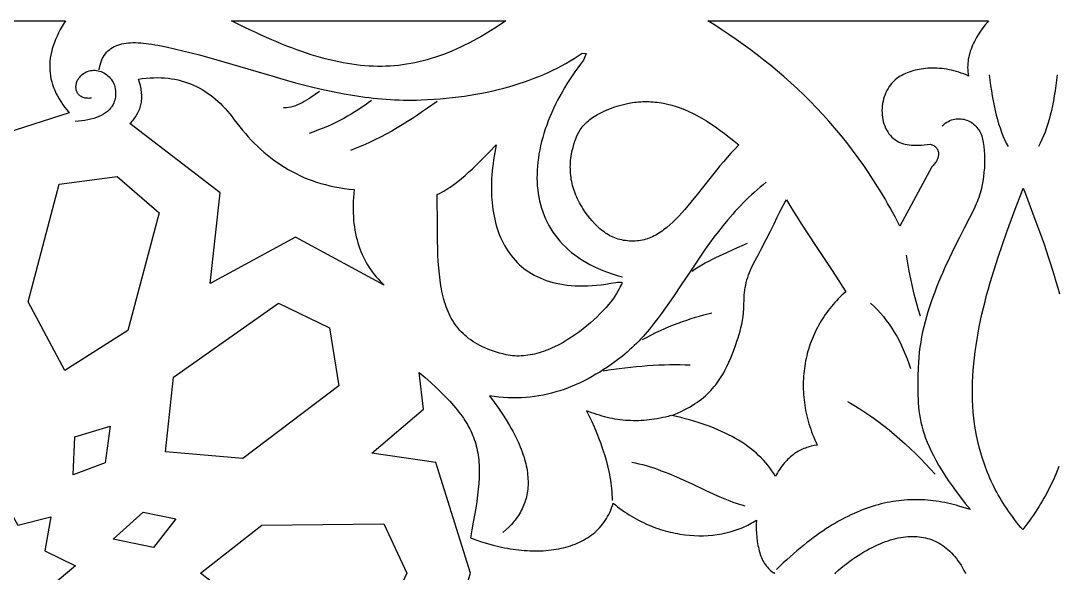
# Model space of a CAD drawing. Extents: x -332 to 348, y -263 to 352.
# Drawn here: x -41 to 10.4, y -175.3 to -148 of the extents above; entities that cross this region are included whole.
import ezdxf

# ---------------------------------------------------------------- set-up
doc = ezdxf.new("R2010")
doc.units = 0
doc.layers.add('LAYER_1', color=18, linetype='CONTINUOUS')
doc.layers.add('LAYER_2', color=174, linetype='CONTINUOUS')

msp = doc.modelspace()

# ---------------------------------------------------------------- linework, layer by layer
at = {"layer": 'LAYER_1'}
for points in [[(-45.369, -148), (-38.755, -148), (-38.82, -148.103), (-38.921, -148.271), (-39.014, -148.438), (-39.099, -148.602), (-39.176, -148.764), (-39.246, -148.925), (-39.309, -149.083), (-39.364, -149.24), (-39.411, -149.395), (-39.451, -149.549), (-39.483, -149.701), (-39.508, -149.852), (-39.526, -150.001), (-39.536, -150.149), (-39.538, -150.296), (-39.533, -150.442), (-39.521, -150.586), (-39.501, -150.73), (-39.474, -150.873), (-39.44, -151.015), (-39.398, -151.156), (-39.348, -151.297), (-39.292, -151.437), (-39.228, -151.577), (-39.157, -151.716), (-39.078, -151.855), (-38.992, -151.994), (-38.899, -152.133), (-38.799, -152.271), (-38.691, -152.41), (-38.576, -152.549), (-41.652, -153.544)], [(10.382, -170.057), (10.27, -170.342), (10.149, -170.626), (10.017, -170.911), (9.875, -171.198), (9.802, -171.338), (9.725, -171.48), (9.646, -171.622), (9.564, -171.764), (9.479, -171.906), (9.392, -172.048), (9.302, -172.19), (9.209, -172.332), (9.114, -172.474), (9.016, -172.616), (8.915, -172.758), (8.811, -172.9), (8.704, -173.042), (8.601, -173.176), (8.507, -173.064), (8.398, -172.932), (8.292, -172.799), (8.19, -172.667), (8.09, -172.533), (7.993, -172.4), (7.899, -172.266), (7.807, -172.132), (7.719, -171.997), (7.633, -171.862), (7.55, -171.727), (7.469, -171.591), (7.392, -171.456), (7.317, -171.319), (7.244, -171.183), (7.174, -171.046), (7.106, -170.909), (7.041, -170.772), (6.979, -170.634), (6.919, -170.496), (6.861, -170.357), (6.806, -170.218), (6.752, -170.079), (6.703, -169.942), (6.607, -169.659), (6.521, -169.378), (6.444, -169.095), (6.376, -168.81), (6.316, -168.525), (6.264, -168.237), (6.22, -167.948), (6.183, -167.658), (6.155, -167.366), (6.133, -167.072), (6.119, -166.778), (6.112, -166.481), (6.112, -166.184), (6.119, -165.884), (6.132, -165.584), (6.151, -165.282), (6.177, -164.98), (6.209, -164.676), (6.246, -164.37), (6.289, -164.064), (6.338, -163.757), (6.392, -163.449), (6.451, -163.14), (6.515, -162.83), (6.584, -162.519), (6.657, -162.208), (6.735, -161.896), (6.816, -161.583), (6.902, -161.27), (6.991, -160.957), (7.084, -160.643), (7.18, -160.328), (7.28, -160.014), (7.381, -159.7), (7.594, -159.069), (7.816, -158.44), (8.045, -157.81), (8.28, -157.182), (8.519, -156.555), (8.625, -156.281), (8.735, -156.563), (8.973, -157.188), (9.207, -157.811), (9.434, -158.434), (9.653, -159.054), (9.862, -159.674), (9.962, -159.981), (10.059, -160.289), (10.153, -160.597), (10.243, -160.904), (10.33, -161.21), (10.413, -161.515)], [(-20.442, -180.81), (-18.721, -175.334), (-20.442, -169.859), (-23.607, -169.399), (-21.041, -167.222), (-21.254, -165.403), (-20.961, -165.658), (-20.685, -165.905), (-20.426, -166.144), (-20.184, -166.376), (-19.959, -166.602), (-19.75, -166.822), (-19.556, -167.039), (-19.465, -167.146), (-19.378, -167.252), (-19.295, -167.357), (-19.216, -167.462), (-19.14, -167.566), (-19.067, -167.67), (-18.999, -167.774), (-18.933, -167.878), (-18.872, -167.982), (-18.813, -168.086), (-18.758, -168.19), (-18.707, -168.294), (-18.658, -168.399), (-18.613, -168.504), (-18.571, -168.61), (-18.532, -168.717), (-18.496, -168.825), (-18.464, -168.933), (-18.434, -169.043), (-18.407, -169.154), (-18.383, -169.266), (-18.362, -169.38), (-18.344, -169.495), (-18.328, -169.612), (-18.315, -169.73), (-18.305, -169.85), (-18.297, -169.973), (-18.292, -170.097), (-18.29, -170.224), (-18.29, -170.352), (-18.296, -170.617), (-18.313, -170.892), (-18.338, -171.179), (-18.371, -171.478), (-18.412, -171.79), (-18.462, -172.115), (-18.518, -172.456), (-18.581, -172.812), (-18.651, -173.184), (-18.727, -173.574), (-18.449, -173.68), (-18.168, -173.777), (-17.886, -173.865), (-17.603, -173.944), (-17.32, -174.013), (-17.179, -174.044), (-17.038, -174.073), (-16.897, -174.1), (-16.756, -174.124), (-16.616, -174.145), (-16.476, -174.165), (-16.337, -174.181), (-16.198, -174.196), (-16.06, -174.207), (-15.923, -174.217), (-15.786, -174.223), (-15.651, -174.228), (-15.516, -174.229), (-15.382, -174.228), (-15.249, -174.225), (-15.118, -174.218), (-14.988, -174.21), (-14.859, -174.198), (-14.731, -174.184), (-14.605, -174.167), (-14.48, -174.148), (-14.357, -174.125), (-14.235, -174.1), (-14.116, -174.072), (-13.998, -174.042), (-13.881, -174.009), (-13.767, -173.972), (-13.655, -173.933), (-13.545, -173.892), (-13.437, -173.847), (-13.331, -173.799), (-13.227, -173.749), (-13.126, -173.695), (-13.027, -173.639), (-12.93, -173.579), (-12.837, -173.517), (-12.745, -173.452), (-12.657, -173.384), (-12.571, -173.312), (-12.488, -173.238), (-12.408, -173.16), (-12.331, -173.08), (-12.257, -172.996), (-12.186, -172.909), (-12.118, -172.82), (-12.054, -172.727), (-11.992, -172.63), (-11.935, -172.531), (-11.88, -172.428), (-11.829, -172.323), (-11.782, -172.214), (-11.739, -172.101), (-11.699, -171.986), (-11.663, -171.867), (-11.552, -171.957), (-11.441, -172.045), (-11.328, -172.13), (-11.215, -172.212), (-11.101, -172.291), (-10.986, -172.368), (-10.87, -172.442), (-10.754, -172.513), (-10.637, -172.582), (-10.52, -172.647), (-10.402, -172.711), (-10.284, -172.771), (-10.165, -172.829), (-10.046, -172.884), (-9.926, -172.937), (-9.806, -172.987), (-9.686, -173.035), (-9.566, -173.08), (-9.446, -173.122), (-9.325, -173.162), (-9.204, -173.2), (-9.084, -173.235), (-8.963, -173.268), (-8.842, -173.298), (-8.722, -173.326), (-8.602, -173.351), (-8.481, -173.374), (-8.361, -173.395), (-8.122, -173.429), (-7.885, -173.454), (-7.649, -173.47), (-7.416, -173.477), (-7.185, -173.475), (-6.957, -173.464), (-6.732, -173.445), (-6.511, -173.417), (-6.294, -173.381), (-6.081, -173.337), (-5.873, -173.285), (-5.67, -173.225), (-5.473, -173.158), (-5.376, -173.121), (-5.281, -173.082), (-5.187, -173.042), (-5.095, -173), (-5.005, -172.955), (-4.916, -172.909), (-4.829, -172.862), (-4.743, -172.812), (-4.66, -172.761), (-4.578, -172.708), (-4.583, -172.931), (-4.581, -173.149), (-4.572, -173.361), (-4.555, -173.567), (-4.531, -173.766), (-4.499, -173.958), (-4.48, -174.051), (-4.459, -174.142), (-4.436, -174.231), (-4.411, -174.317), (-4.383, -174.401), (-4.354, -174.483), (-4.322, -174.562), (-4.287, -174.639), (-4.251, -174.713), (-4.212, -174.784), (-4.171, -174.853), (-4.127, -174.918), (-4.081, -174.981), (-4.032, -175.04), (-3.981, -175.097), (-3.928, -175.15), (-3.871, -175.2), (-3.812, -175.247), (-3.751, -175.29), (-3.687, -175.329), (-3.669, -175.329), (-3.678, -175.334), (-3.669, -175.339)], [(-0.662, -175.36), (-0.69, -175.334), (-0.662, -175.309), (-0.522, -175.187), (-0.381, -175.07), (-0.241, -174.957), (-0.1, -174.848), (0.04, -174.743), (0.179, -174.642), (0.319, -174.546), (0.458, -174.454), (0.596, -174.366), (0.734, -174.282), (0.871, -174.203), (1.008, -174.127), (1.144, -174.057), (1.279, -173.99), (1.412, -173.928), (1.545, -173.871), (1.677, -173.817), (1.808, -173.768), (1.937, -173.724), (2.065, -173.683), (2.191, -173.647), (2.316, -173.616), (2.44, -173.588), (2.562, -173.565), (2.682, -173.546), (2.8, -173.531), (2.917, -173.521), (3.032, -173.514), (3.145, -173.512), (3.257, -173.514), (3.366, -173.52), (3.474, -173.529), (3.58, -173.543), (3.684, -173.561), (3.786, -173.583), (3.887, -173.608), (3.986, -173.638), (4.084, -173.671), (4.18, -173.709), (4.275, -173.751), (4.368, -173.797), (4.461, -173.847), (4.551, -173.902), (4.641, -173.961), (4.73, -174.024), (4.817, -174.093), (4.903, -174.166), (4.988, -174.244), (5.072, -174.327), (5.154, -174.416), (5.236, -174.51), (5.316, -174.609), (5.394, -174.714), (5.471, -174.825), (5.547, -174.942), (5.621, -175.065), (5.693, -175.193), (5.763, -175.328), (5.766, -175.334), (5.763, -175.341)]]:
    msp.add_lwpolyline(points, dxfattribs=at)
for points in [[(-17.068, -148.071), (-17.291, -148.218), (-17.512, -148.361), (-17.731, -148.498), (-17.948, -148.63), (-18.164, -148.757), (-18.378, -148.878), (-18.591, -148.995), (-18.802, -149.106), (-19.012, -149.212), (-19.221, -149.312), (-19.429, -149.408), (-19.636, -149.498), (-19.842, -149.583), (-20.048, -149.663), (-20.252, -149.738), (-20.457, -149.808), (-20.66, -149.872), (-20.864, -149.932), (-21.067, -149.987), (-21.27, -150.036), (-21.473, -150.081), (-21.676, -150.12), (-21.88, -150.154), (-22.083, -150.184), (-22.287, -150.209), (-22.491, -150.228), (-22.696, -150.243), (-22.902, -150.252), (-23.108, -150.257), (-23.316, -150.257), (-23.524, -150.252), (-23.733, -150.242), (-23.944, -150.228), (-24.155, -150.208), (-24.369, -150.184), (-24.583, -150.155), (-24.799, -150.121), (-25.017, -150.082), (-25.237, -150.039), (-25.459, -149.99), (-25.682, -149.937), (-25.908, -149.88), (-26.136, -149.817), (-26.366, -149.75), (-26.598, -149.679), (-26.833, -149.602), (-27.071, -149.521), (-27.311, -149.436), (-27.554, -149.345), (-27.8, -149.25), (-28.049, -149.151), (-28.301, -149.047), (-28.557, -148.938), (-28.815, -148.825), (-29.077, -148.708), (-29.343, -148.586), (-29.612, -148.459), (-29.884, -148.328), (-30.442, -148.052), (-30.544, -148), (-16.964, -148)], [(6.856, -148.064), (6.724, -148.225), (6.597, -148.392), (6.476, -148.565), (6.362, -148.743), (6.308, -148.834), (6.257, -148.926), (6.208, -149.019), (6.162, -149.113), (6.119, -149.209), (6.078, -149.305), (6.041, -149.402), (6.007, -149.5), (5.977, -149.599), (5.95, -149.699), (5.927, -149.799), (5.908, -149.901), (5.893, -150.003), (5.883, -150.106), (5.877, -150.209), (5.876, -150.313), (5.88, -150.418), (5.888, -150.523), (5.902, -150.628), (5.921, -150.734), (5.8, -150.682), (5.68, -150.634), (5.559, -150.59), (5.438, -150.55), (5.317, -150.513), (5.196, -150.48), (5.075, -150.451), (4.955, -150.425), (4.836, -150.403), (4.717, -150.385), (4.598, -150.37), (4.481, -150.359), (4.364, -150.351), (4.249, -150.346), (4.134, -150.345), (4.021, -150.347), (3.909, -150.352), (3.798, -150.361), (3.689, -150.373), (3.582, -150.388), (3.477, -150.406), (3.373, -150.427), (3.271, -150.451), (3.171, -150.478), (3.074, -150.508), (2.978, -150.541), (2.886, -150.577), (2.795, -150.615), (2.707, -150.657), (2.622, -150.701), (2.54, -150.748), (2.46, -150.797), (2.371, -150.86), (2.287, -150.929), (2.207, -151.004), (2.132, -151.084), (2.062, -151.169), (1.998, -151.259), (1.938, -151.353), (1.884, -151.45), (1.834, -151.551), (1.79, -151.656), (1.752, -151.762), (1.719, -151.871), (1.691, -151.982), (1.669, -152.094), (1.652, -152.207), (1.642, -152.321), (1.637, -152.435), (1.638, -152.549), (1.644, -152.662), (1.657, -152.774), (1.676, -152.885), (1.701, -152.994), (1.732, -153.101), (1.77, -153.205), (1.814, -153.307), (1.864, -153.405), (1.921, -153.499), (1.984, -153.589), (2.054, -153.674), (2.13, -153.755), (2.214, -153.83), (2.304, -153.899), (2.373, -153.945), (2.447, -153.986), (2.526, -154.023), (2.609, -154.056), (2.696, -154.084), (2.789, -154.107), (2.887, -154.127), (2.99, -154.141), (3.098, -154.152), (3.212, -154.158), (3.331, -154.159), (3.456, -154.156), (3.587, -154.149), (3.724, -154.137), (3.867, -154.12), (4.017, -154.099), (4.068, -154.115), (4.116, -154.133), (4.16, -154.153), (4.201, -154.176), (4.239, -154.201), (4.273, -154.227), (4.303, -154.256), (4.331, -154.286), (4.355, -154.319), (4.375, -154.352), (4.393, -154.387), (4.407, -154.423), (4.419, -154.461), (4.427, -154.499), (4.432, -154.539), (4.434, -154.579), (4.434, -154.62), (4.43, -154.661), (4.424, -154.703), (4.414, -154.745), (4.402, -154.787), (4.387, -154.829), (4.37, -154.871), (4.35, -154.913), (4.327, -154.955), (4.302, -154.996), (4.274, -155.037), (4.243, -155.076), (4.21, -155.116), (4.175, -155.154), (4.138, -155.191), (4.098, -155.227), (2.526, -158.163), (2.407, -157.932), (2.287, -157.703), (2.165, -157.478), (2.042, -157.255), (1.917, -157.034), (1.792, -156.816), (1.665, -156.601), (1.536, -156.389), (1.406, -156.178), (1.275, -155.971), (1.143, -155.766), (1.009, -155.563), (0.874, -155.363), (0.738, -155.165), (0.462, -154.776), (0.181, -154.397), (-0.105, -154.027), (-0.395, -153.665), (-0.69, -153.313), (-0.99, -152.968), (-1.293, -152.632), (-1.601, -152.304), (-1.913, -151.984), (-2.229, -151.672), (-2.549, -151.367), (-2.872, -151.069), (-3.199, -150.778), (-3.53, -150.494), (-3.864, -150.217), (-4.202, -149.946), (-4.543, -149.681), (-4.887, -149.422), (-5.233, -149.169), (-5.583, -148.921), (-5.936, -148.679), (-6.291, -148.442), (-6.649, -148.209), (-6.981, -148), (6.911, -148)], [(-34.031, -150.818), (-33.856, -150.829), (-33.685, -150.845), (-33.516, -150.867), (-33.351, -150.895), (-33.189, -150.929), (-33.031, -150.968), (-32.875, -151.014), (-32.722, -151.065), (-32.572, -151.121), (-32.425, -151.184), (-32.28, -151.251), (-32.139, -151.325), (-32, -151.403), (-31.863, -151.487), (-31.729, -151.577), (-31.598, -151.671), (-31.469, -151.771), (-31.343, -151.876), (-31.218, -151.986), (-31.096, -152.101), (-30.977, -152.222), (-30.859, -152.347), (-30.743, -152.477), (-30.63, -152.612), (-30.518, -152.752), (-30.408, -152.896), (-30.275, -153.073), (-30.139, -153.246), (-30, -153.416), (-29.858, -153.582), (-29.714, -153.744), (-29.567, -153.902), (-29.416, -154.056), (-29.263, -154.206), (-29.106, -154.353), (-28.947, -154.494), (-28.784, -154.632), (-28.617, -154.765), (-28.448, -154.893), (-28.274, -155.017), (-28.097, -155.136), (-27.917, -155.25), (-27.733, -155.36), (-27.545, -155.464), (-27.353, -155.564), (-27.158, -155.658), (-26.958, -155.747), (-26.755, -155.83), (-26.547, -155.908), (-26.335, -155.981), (-26.119, -156.047), (-25.898, -156.109), (-25.674, -156.164), (-25.444, -156.213), (-25.21, -156.256), (-24.972, -156.294), (-24.729, -156.325), (-24.481, -156.349), (-24.5, -156.551), (-24.513, -156.749), (-24.523, -156.943), (-24.528, -157.134), (-24.528, -157.321), (-24.523, -157.503), (-24.515, -157.683), (-24.502, -157.858), (-24.484, -158.03), (-24.462, -158.199), (-24.436, -158.364), (-24.406, -158.525), (-24.372, -158.683), (-24.333, -158.837), (-24.291, -158.989), (-24.244, -159.136), (-24.194, -159.281), (-24.139, -159.422), (-24.081, -159.56), (-24.019, -159.695), (-23.953, -159.827), (-23.884, -159.956), (-23.81, -160.081), (-23.733, -160.204), (-23.653, -160.323), (-23.568, -160.44), (-23.481, -160.554), (-23.39, -160.664), (-23.295, -160.772), (-23.197, -160.878), (-23.096, -160.98), (-22.992, -161.08), (-27.377, -158.715), (-31.596, -160.998), (-31.1, -156.513), (-35.567, -153.087), (-35.512, -153.031), (-35.46, -152.974), (-35.41, -152.916), (-35.363, -152.858), (-35.319, -152.799), (-35.278, -152.738), (-35.239, -152.677), (-35.203, -152.616), (-35.17, -152.553), (-35.139, -152.489), (-35.111, -152.425), (-35.086, -152.36), (-35.064, -152.294), (-35.044, -152.227), (-35.027, -152.16), (-35.013, -152.091), (-35.001, -152.022), (-34.992, -151.952), (-34.986, -151.881), (-34.983, -151.81), (-34.982, -151.737), (-34.984, -151.664), (-34.989, -151.589), (-34.996, -151.514), (-35.006, -151.439), (-35.019, -151.362), (-35.035, -151.285), (-35.053, -151.206), (-35.098, -151.047), (-35.153, -150.885), (-34.957, -150.858), (-34.765, -150.838), (-34.576, -150.824), (-34.391, -150.816), (-34.209, -150.814)], [(-9.893, -152), (-9.791, -152.005), (-9.689, -152.012), (-9.587, -152.021), (-9.484, -152.032), (-9.381, -152.046), (-9.279, -152.062), (-9.175, -152.081), (-8.969, -152.125), (-8.761, -152.179), (-8.552, -152.242), (-8.342, -152.315), (-8.131, -152.398), (-7.919, -152.49), (-7.704, -152.592), (-7.489, -152.703), (-7.271, -152.824), (-7.052, -152.955), (-6.83, -153.096), (-6.607, -153.247), (-6.381, -153.407), (-6.153, -153.577), (-5.922, -153.757), (-5.689, -153.947), (-5.453, -154.147), (-5.647, -154.352), (-5.837, -154.558), (-6.021, -154.765), (-6.201, -154.974), (-6.377, -155.182), (-6.549, -155.39), (-6.881, -155.803), (-7.512, -156.601), (-7.816, -156.977), (-7.966, -157.158), (-8.116, -157.333), (-8.265, -157.501), (-8.413, -157.663), (-8.562, -157.817), (-8.712, -157.963), (-8.862, -158.101), (-9.013, -158.23), (-9.166, -158.349), (-9.243, -158.405), (-9.32, -158.458), (-9.398, -158.509), (-9.477, -158.557), (-9.556, -158.602), (-9.636, -158.644), (-9.716, -158.683), (-9.798, -158.72), (-9.88, -158.753), (-9.962, -158.783), (-10.046, -158.81), (-10.131, -158.834), (-10.216, -158.854), (-10.302, -158.871), (-10.39, -158.884), (-10.478, -158.894), (-10.568, -158.901), (-10.658, -158.903), (-10.76, -158.902), (-10.86, -158.898), (-10.957, -158.89), (-11.053, -158.878), (-11.146, -158.864), (-11.237, -158.845), (-11.325, -158.824), (-11.412, -158.8), (-11.497, -158.772), (-11.58, -158.742), (-11.662, -158.709), (-11.741, -158.672), (-11.819, -158.634), (-11.895, -158.592), (-11.969, -158.548), (-12.042, -158.501), (-12.114, -158.451), (-12.184, -158.4), (-12.252, -158.346), (-12.319, -158.289), (-12.385, -158.231), (-12.45, -158.17), (-12.576, -158.043), (-12.698, -157.907), (-12.815, -157.765), (-12.93, -157.617), (-13.041, -157.462), (-13.162, -157.281), (-13.219, -157.189), (-13.273, -157.097), (-13.324, -157.005), (-13.373, -156.912), (-13.419, -156.818), (-13.463, -156.724), (-13.504, -156.629), (-13.542, -156.534), (-13.578, -156.438), (-13.611, -156.341), (-13.641, -156.244), (-13.668, -156.146), (-13.692, -156.047), (-13.714, -155.948), (-13.732, -155.848), (-13.748, -155.747), (-13.761, -155.646), (-13.77, -155.544), (-13.777, -155.441), (-13.781, -155.338), (-13.782, -155.234), (-13.779, -155.129), (-13.774, -155.024), (-13.765, -154.918), (-13.754, -154.811), (-13.739, -154.703), (-13.721, -154.595), (-13.699, -154.485), (-13.675, -154.375), (-13.647, -154.265), (-13.59, -154.062), (-13.556, -153.956), (-13.517, -153.846), (-13.472, -153.735), (-13.419, -153.622), (-13.358, -153.508), (-13.287, -153.394), (-13.205, -153.28), (-13.16, -153.223), (-13.112, -153.167), (-13.061, -153.111), (-13.006, -153.055), (-12.948, -153), (-12.886, -152.945), (-12.82, -152.891), (-12.751, -152.838), (-12.677, -152.785), (-12.599, -152.733), (-12.517, -152.683), (-12.431, -152.633), (-12.34, -152.584), (-12.244, -152.537), (-12.037, -152.442), (-11.831, -152.356), (-11.626, -152.28), (-11.421, -152.212), (-11.217, -152.154), (-11.013, -152.105), (-10.81, -152.065), (-10.708, -152.049), (-10.606, -152.035), (-10.504, -152.023), (-10.403, -152.013), (-10.301, -152.006), (-10.199, -152.001), (-10.097, -151.998), (-9.995, -151.998)], [(-17.487, -154.333), (-17.522, -154.518), (-17.553, -154.703), (-17.582, -154.887), (-17.607, -155.071), (-17.628, -155.253), (-17.647, -155.435), (-17.661, -155.615), (-17.673, -155.795), (-17.681, -155.973), (-17.685, -156.15), (-17.685, -156.326), (-17.682, -156.499), (-17.676, -156.672), (-17.665, -156.842), (-17.651, -157.011), (-17.633, -157.178), (-17.611, -157.343), (-17.586, -157.505), (-17.556, -157.666), (-17.522, -157.824), (-17.485, -157.979), (-17.443, -158.133), (-17.397, -158.283), (-17.348, -158.431), (-17.294, -158.576), (-17.236, -158.718), (-17.173, -158.857), (-17.106, -158.992), (-17.035, -159.125), (-16.96, -159.254), (-16.88, -159.38), (-16.796, -159.502), (-16.708, -159.621), (-16.615, -159.736), (-16.517, -159.847), (-16.415, -159.954), (-16.308, -160.057), (-16.196, -160.156), (-16.08, -160.25), (-15.959, -160.341), (-15.833, -160.427), (-15.703, -160.508), (-15.567, -160.585), (-15.427, -160.657), (-15.281, -160.724), (-15.131, -160.786), (-14.976, -160.843), (-14.815, -160.895), (-14.65, -160.942), (-14.479, -160.984), (-14.304, -161.02), (-14.122, -161.05), (-13.936, -161.075), (-13.745, -161.094), (-13.548, -161.107), (-13.346, -161.115), (-13.138, -161.116), (-12.925, -161.111), (-12.706, -161.1), (-12.482, -161.082), (-12.252, -161.059), (-12.017, -161.028), (-11.776, -160.991), (-11.532, -160.953), (-11.441, -160.94), (-11.367, -160.933), (-11.311, -160.931), (-11.27, -160.934), (-11.243, -160.942), (-11.234, -160.947), (-11.228, -160.955), (-11.224, -160.963), (-11.223, -160.973), (-11.228, -160.997), (-11.241, -161.027), (-11.26, -161.062), (-11.31, -161.149), (-11.338, -161.202), (-11.367, -161.261), (-11.423, -161.375), (-11.493, -161.497), (-11.575, -161.625), (-11.669, -161.759), (-11.774, -161.899), (-11.89, -162.042), (-12.016, -162.189), (-12.152, -162.339), (-12.297, -162.49), (-12.451, -162.642), (-12.613, -162.794), (-12.783, -162.945), (-12.96, -163.095), (-13.143, -163.242), (-13.332, -163.386), (-13.527, -163.526), (-13.727, -163.66), (-13.931, -163.789), (-14.139, -163.912), (-14.35, -164.027), (-14.565, -164.133), (-14.673, -164.183), (-14.781, -164.231), (-14.89, -164.276), (-14.999, -164.319), (-15.109, -164.359), (-15.219, -164.396), (-15.329, -164.43), (-15.439, -164.461), (-15.549, -164.489), (-15.66, -164.514), (-15.77, -164.535), (-15.88, -164.553), (-15.989, -164.568), (-16.099, -164.579), (-16.208, -164.586), (-16.317, -164.589), (-16.425, -164.589), (-16.532, -164.584), (-16.639, -164.575), (-16.746, -164.562), (-16.851, -164.545), (-16.956, -164.523), (-17.122, -164.483), (-17.282, -164.44), (-17.437, -164.395), (-17.586, -164.346), (-17.73, -164.295), (-17.87, -164.242), (-18.004, -164.185), (-18.133, -164.126), (-18.258, -164.065), (-18.378, -164), (-18.493, -163.933), (-18.603, -163.864), (-18.709, -163.791), (-18.811, -163.716), (-18.909, -163.638), (-19.002, -163.558), (-19.091, -163.475), (-19.176, -163.389), (-19.258, -163.301), (-19.335, -163.21), (-19.409, -163.116), (-19.479, -163.02), (-19.546, -162.921), (-19.609, -162.819), (-19.669, -162.715), (-19.725, -162.608), (-19.779, -162.499), (-19.829, -162.386), (-19.876, -162.271), (-19.921, -162.154), (-19.962, -162.034), (-20.001, -161.911), (-20.038, -161.786), (-20.071, -161.658), (-20.103, -161.527), (-20.132, -161.393), (-20.159, -161.258), (-20.183, -161.119), (-20.226, -160.834), (-20.262, -160.538), (-20.291, -160.232), (-20.313, -159.916), (-20.331, -159.589), (-20.343, -159.251), (-20.352, -158.903), (-20.358, -158.545), (-20.361, -158.176), (-20.366, -156.597), (-20.255, -156.541), (-20.146, -156.483), (-20.04, -156.423), (-19.936, -156.361), (-19.834, -156.297), (-19.734, -156.232), (-19.538, -156.096), (-19.349, -155.955), (-19.166, -155.807), (-18.987, -155.655), (-18.811, -155.498), (-18.639, -155.338), (-18.469, -155.174), (-18.132, -154.837), (-17.794, -154.494), (-17.449, -154.147)], [(-34.12, -157.495), (-35.671, -163.32), (-38.785, -165.302), (-40.603, -161.907), (-39.069, -156.091), (-36.196, -155.704)], [(-2.918, -157.14), (-2.742, -157.429), (-2.562, -157.719), (-2.377, -158.009), (-2, -158.589), (-1.616, -159.167), (-0.859, -160.306), (-0.498, -160.862), (-0.325, -161.136), (-0.158, -161.406), (-0.254, -161.492), (-0.348, -161.579), (-0.44, -161.668), (-0.529, -161.758), (-0.617, -161.85), (-0.703, -161.944), (-0.786, -162.039), (-0.868, -162.136), (-0.947, -162.234), (-1.024, -162.334), (-1.099, -162.435), (-1.171, -162.538), (-1.242, -162.642), (-1.31, -162.747), (-1.376, -162.853), (-1.44, -162.961), (-1.501, -163.07), (-1.561, -163.18), (-1.618, -163.291), (-1.672, -163.404), (-1.725, -163.517), (-1.775, -163.632), (-1.822, -163.747), (-1.867, -163.864), (-1.91, -163.982), (-1.951, -164.1), (-1.989, -164.22), (-2.024, -164.34), (-2.058, -164.461), (-2.088, -164.583), (-2.116, -164.706), (-2.142, -164.829), (-2.165, -164.954), (-2.186, -165.078), (-2.204, -165.204), (-2.22, -165.33), (-2.233, -165.457), (-2.244, -165.585), (-2.252, -165.712), (-2.257, -165.841), (-2.26, -165.97), (-2.26, -166.099), (-2.257, -166.229), (-2.252, -166.359), (-2.244, -166.489), (-2.233, -166.62), (-2.22, -166.751), (-2.204, -166.882), (-2.185, -167.014), (-2.163, -167.146), (-2.139, -167.277), (-2.112, -167.409), (-2.082, -167.541), (-2.049, -167.674), (-2.014, -167.806), (-1.975, -167.938), (-1.934, -168.07), (-1.89, -168.202), (-1.843, -168.334), (-1.793, -168.466), (-1.74, -168.597), (-1.685, -168.729), (-1.626, -168.86), (-1.564, -168.991), (-1.715, -169.016), (-1.864, -169.048), (-2.01, -169.089), (-2.083, -169.113), (-2.154, -169.139), (-2.225, -169.167), (-2.295, -169.197), (-2.365, -169.23), (-2.433, -169.265), (-2.501, -169.302), (-2.568, -169.342), (-2.635, -169.385), (-2.7, -169.43), (-2.765, -169.478), (-2.829, -169.528), (-2.892, -169.582), (-2.955, -169.638), (-3.016, -169.696), (-3.077, -169.758), (-3.137, -169.822), (-3.196, -169.89), (-3.254, -169.96), (-3.311, -170.034), (-3.367, -170.11), (-3.422, -170.19), (-3.476, -170.273), (-3.529, -170.359), (-3.581, -170.448), (-3.632, -170.541), (-3.719, -170.399), (-3.81, -170.261), (-3.907, -170.126), (-4.009, -169.994), (-4.116, -169.866), (-4.228, -169.741), (-4.345, -169.619), (-4.467, -169.501), (-4.594, -169.385), (-4.726, -169.273), (-4.863, -169.164), (-5.005, -169.058), (-5.151, -168.954), (-5.302, -168.854), (-5.458, -168.757), (-5.618, -168.663), (-5.783, -168.571), (-5.952, -168.483), (-6.126, -168.397), (-6.304, -168.314), (-6.486, -168.234), (-6.673, -168.156), (-6.864, -168.081), (-7.059, -168.009), (-7.258, -167.94), (-7.461, -167.873), (-7.668, -167.808), (-7.879, -167.746), (-8.094, -167.687), (-8.313, -167.63), (-8.535, -167.575), (-8.762, -167.523), (-8.601, -167.459), (-8.445, -167.394), (-8.296, -167.326), (-8.153, -167.257), (-8.015, -167.185), (-7.882, -167.112), (-7.755, -167.037), (-7.633, -166.96), (-7.516, -166.882), (-7.404, -166.801), (-7.296, -166.719), (-7.193, -166.635), (-7.094, -166.55), (-7, -166.463), (-6.909, -166.375), (-6.823, -166.285), (-6.74, -166.193), (-6.661, -166.1), (-6.585, -166.006), (-6.512, -165.911), (-6.443, -165.814), (-6.377, -165.715), (-6.314, -165.616), (-6.253, -165.515), (-6.195, -165.413), (-6.139, -165.31), (-6.034, -165.1), (-5.937, -164.887), (-5.846, -164.669), (-5.717, -164.344), (-5.595, -164.021), (-5.537, -163.859), (-5.482, -163.695), (-5.431, -163.529), (-5.383, -163.36), (-5.339, -163.187), (-5.301, -163.01), (-5.267, -162.827), (-5.238, -162.639), (-5.216, -162.444), (-5.2, -162.242), (-5.19, -162.031), (-5.188, -161.813), (-5.186, -161.692), (-5.179, -161.57), (-5.167, -161.447), (-5.151, -161.323), (-5.13, -161.199), (-5.104, -161.074), (-5.075, -160.949), (-5.041, -160.825), (-5.003, -160.701), (-4.961, -160.577), (-4.916, -160.454), (-4.867, -160.333), (-4.815, -160.213), (-4.759, -160.094), (-4.701, -159.977), (-4.639, -159.862), (-4.48, -159.571), (-4.335, -159.301), (-4.085, -158.819), (-3.877, -158.404), (-3.7, -158.04), (-3.544, -157.717), (-3.398, -157.42), (-3.25, -157.136), (-3.172, -156.995), (-3.089, -156.852)], [(-25.689, -163.191), (-25.234, -166.07), (-29.98, -169.651), (-33.807, -169.326), (-33.42, -165.636), (-28.221, -161.975)], [(-36.795, -169.864), (-38.38, -170.459), (-38.291, -168.593), (-36.543, -168.055)], [(-41.107, -172.963), (-39.482, -172.545), (-39.779, -174.222), (-38.27, -174.964), (-39.559, -176.053), (-38.872, -177.607), (-40.549, -177.601), (-41.006, -179.24), (-42.286, -178.139), (-43.673, -179.097), (-43.957, -177.418), (-45.626, -177.245), (-44.781, -175.773), (-45.95, -174.552), (-44.372, -173.975), (-44.494, -172.276), (-42.921, -172.865), (-41.94, -171.484)], [(-33.306, -172.635), (-34.399, -174.062), (-36.395, -173.64), (-34.916, -172.306)], [(-21.868, -175.334), (-23.015, -177.785), (-29.04, -177.711), (-32.085, -175.334), (-29.04, -172.957), (-23.015, -172.884)]]:
    msp.add_lwpolyline(points, close=True, dxfattribs=at)
at = {"layer": 'LAYER_2'}
for points in [[(-37.094, -150.433), (-37.073, -150.311), (-37.047, -150.195), (-37.015, -150.086), (-36.979, -149.983), (-36.937, -149.886), (-36.89, -149.795), (-36.839, -149.711), (-36.783, -149.632), (-36.722, -149.56), (-36.656, -149.492), (-36.586, -149.431), (-36.511, -149.375), (-36.432, -149.324), (-36.348, -149.278), (-36.26, -149.238), (-36.168, -149.202), (-36.072, -149.171), (-35.972, -149.145), (-35.868, -149.124), (-35.76, -149.107), (-35.648, -149.094), (-35.533, -149.086), (-35.414, -149.082), (-35.291, -149.082), (-35.165, -149.086), (-35.036, -149.093), (-34.903, -149.104), (-34.767, -149.119), (-34.627, -149.137), (-34.485, -149.159), (-34.34, -149.184), (-34.192, -149.211), (-33.773, -149.297), (-33.357, -149.388), (-32.945, -149.485), (-32.537, -149.587), (-32.131, -149.693), (-31.727, -149.802), (-31.326, -149.914), (-30.927, -150.029), (-30.133, -150.262), (-29.344, -150.498), (-28.556, -150.731), (-28.162, -150.845), (-27.768, -150.957), (-27.373, -151.066), (-26.977, -151.17), (-26.58, -151.271), (-26.181, -151.367), (-25.781, -151.457), (-25.378, -151.541), (-24.973, -151.619), (-24.565, -151.689), (-24.153, -151.751), (-23.947, -151.779), (-23.739, -151.805), (-23.53, -151.829), (-23.321, -151.85), (-23.11, -151.869), (-22.899, -151.885), (-22.686, -151.899), (-22.472, -151.91), (-22.257, -151.918), (-22.041, -151.924), (-21.824, -151.927), (-21.606, -151.926), (-21.386, -151.923), (-21.165, -151.917), (-20.848, -151.903), (-20.534, -151.885), (-20.225, -151.863), (-19.919, -151.836), (-19.617, -151.805), (-19.319, -151.77), (-19.025, -151.73), (-18.735, -151.686), (-18.449, -151.638), (-18.167, -151.586), (-17.889, -151.53), (-17.615, -151.47), (-17.345, -151.406), (-17.079, -151.338), (-16.817, -151.266), (-16.559, -151.19), (-16.305, -151.11), (-16.056, -151.027), (-15.811, -150.939), (-15.569, -150.848), (-15.333, -150.753), (-15.1, -150.655), (-14.872, -150.553), (-14.648, -150.447), (-14.428, -150.338), (-14.213, -150.225), (-14.002, -150.109), (-13.795, -149.989), (-13.593, -149.866), (-13.395, -149.74), (-13.202, -149.61), (-12.992, -149.62), (-13.125, -149.953), (-13.273, -150.144), (-13.418, -150.337), (-13.558, -150.532), (-13.693, -150.728), (-13.824, -150.926), (-13.951, -151.125), (-14.073, -151.325), (-14.19, -151.526), (-14.302, -151.729), (-14.41, -151.932), (-14.512, -152.135), (-14.61, -152.34), (-14.703, -152.544), (-14.79, -152.749), (-14.872, -152.955), (-14.949, -153.16), (-15.02, -153.365), (-15.086, -153.571), (-15.147, -153.775), (-15.202, -153.98), (-15.251, -154.184), (-15.294, -154.387), (-15.332, -154.59), (-15.364, -154.792), (-15.389, -154.992), (-15.409, -155.192), (-15.423, -155.39), (-15.43, -155.587), (-15.431, -155.783), (-15.426, -155.976), (-15.414, -156.168), (-15.396, -156.359), (-15.371, -156.547), (-15.34, -156.733), (-15.302, -156.917), (-15.257, -157.099), (-15.205, -157.278), (-15.147, -157.455), (-15.081, -157.629), (-15.008, -157.8), (-14.928, -157.968), (-14.841, -158.133), (-14.747, -158.295), (-14.645, -158.453), (-14.535, -158.609), (-14.419, -158.76), (-14.294, -158.908), (-14.162, -159.052), (-14.022, -159.193), (-13.874, -159.329), (-13.719, -159.461), (-13.555, -159.589), (-13.384, -159.712), (-13.204, -159.831), (-13.016, -159.945), (-12.82, -160.055), (-12.615, -160.159), (-12.402, -160.259), (-12.18, -160.353), (-11.95, -160.442), (-11.712, -160.526), (-11.464, -160.604), (-11.208, -160.677)], [(-37.476, -151.832), (-37.545, -151.838), (-37.61, -151.84), (-37.672, -151.838), (-37.731, -151.832), (-37.786, -151.823), (-37.838, -151.811), (-37.887, -151.795), (-37.933, -151.777), (-37.975, -151.755), (-38.014, -151.731), (-38.049, -151.705), (-38.082, -151.676), (-38.111, -151.644), (-38.138, -151.611), (-38.161, -151.576), (-38.181, -151.54), (-38.198, -151.501), (-38.212, -151.462), (-38.223, -151.421), (-38.231, -151.38), (-38.236, -151.337), (-38.238, -151.294), (-38.238, -151.25), (-38.234, -151.206), (-38.228, -151.162), (-38.219, -151.117), (-38.207, -151.073), (-38.192, -151.029), (-38.175, -150.986), (-38.155, -150.943), (-38.132, -150.901), (-38.106, -150.86), (-38.053, -150.788), (-37.997, -150.722), (-37.936, -150.664), (-37.873, -150.614), (-37.806, -150.57), (-37.738, -150.534), (-37.667, -150.504), (-37.594, -150.481), (-37.52, -150.464), (-37.445, -150.454), (-37.369, -150.45), (-37.293, -150.452), (-37.217, -150.46), (-37.142, -150.473), (-37.067, -150.493), (-36.994, -150.518), (-36.922, -150.548), (-36.852, -150.584), (-36.784, -150.624), (-36.719, -150.67), (-36.657, -150.72), (-36.598, -150.775), (-36.543, -150.834), (-36.492, -150.898), (-36.445, -150.966), (-36.404, -151.038), (-36.367, -151.113), (-36.336, -151.193), (-36.311, -151.276), (-36.292, -151.363), (-36.28, -151.453), (-36.275, -151.546), (-36.276, -151.623), (-36.281, -151.699), (-36.29, -151.775), (-36.303, -151.85), (-36.321, -151.924), (-36.343, -151.996), (-36.37, -152.067), (-36.401, -152.136), (-36.428, -152.186), (-36.457, -152.235), (-36.489, -152.282), (-36.523, -152.327), (-36.56, -152.371), (-36.599, -152.412), (-36.64, -152.452), (-36.684, -152.49), (-36.729, -152.527), (-36.777, -152.562), (-36.827, -152.596), (-36.879, -152.627), (-36.989, -152.687), (-37.106, -152.74), (-37.231, -152.788), (-37.362, -152.831), (-37.5, -152.868), (-37.644, -152.901), (-37.793, -152.929), (-37.948, -152.952), (-38.107, -152.972), (-38.272, -152.988)], [(6.947, -150.669), (6.977, -150.94), (7.011, -151.205), (7.048, -151.464), (7.088, -151.717), (7.132, -151.964), (7.18, -152.205), (7.231, -152.438), (7.287, -152.666), (7.346, -152.886), (7.409, -153.099), (7.476, -153.306), (7.548, -153.505), (7.623, -153.697), (7.703, -153.881), (7.788, -154.058), (7.877, -154.226)], [(10.304, -150.669), (10.273, -150.94), (10.24, -151.205), (10.203, -151.464), (10.162, -151.717), (10.118, -151.964), (10.07, -152.205), (10.019, -152.438), (9.964, -152.666), (9.905, -152.886), (9.842, -153.099), (9.774, -153.306), (9.703, -153.505), (9.627, -153.697), (9.547, -153.881), (9.463, -154.058), (9.374, -154.226)], [(-26.195, -151.501), (-26.406, -151.654), (-26.618, -151.8), (-26.725, -151.87), (-26.832, -151.936), (-26.941, -151.998), (-27.05, -152.057), (-27.16, -152.11), (-27.271, -152.159), (-27.383, -152.202), (-27.497, -152.238), (-27.612, -152.269), (-27.728, -152.292), (-27.846, -152.307), (-27.965, -152.315)], [(-23.614, -151.945), (-23.775, -152.061), (-23.939, -152.176), (-24.105, -152.29), (-24.275, -152.402), (-24.448, -152.512), (-24.626, -152.621), (-24.808, -152.728), (-24.994, -152.832), (-25.186, -152.935), (-25.384, -153.034), (-25.587, -153.131), (-25.797, -153.226), (-26.013, -153.317), (-26.236, -153.405), (-26.467, -153.49), (-26.705, -153.572)], [(-20.374, -151.989), (-20.851, -152.329), (-21.093, -152.497), (-21.338, -152.664), (-21.585, -152.828), (-21.837, -152.99), (-22.093, -153.15), (-22.353, -153.306), (-22.619, -153.459), (-22.89, -153.609), (-23.168, -153.754), (-23.452, -153.896), (-23.743, -154.033), (-24.042, -154.166), (-24.349, -154.293), (-24.664, -154.415)], [(4.621, -153.198), (4.694, -153.132), (4.768, -153.074), (4.844, -153.023), (4.921, -152.979), (4.998, -152.941), (5.076, -152.91), (5.154, -152.885), (5.232, -152.867), (5.311, -152.854), (5.389, -152.848), (5.466, -152.847), (5.543, -152.851), (5.619, -152.861), (5.694, -152.876), (5.768, -152.897), (5.84, -152.922), (5.91, -152.952), (5.979, -152.986), (6.045, -153.025), (6.109, -153.068), (6.17, -153.115), (6.229, -153.166), (6.284, -153.221), (6.337, -153.279), (6.386, -153.341), (6.431, -153.405), (6.473, -153.473), (6.51, -153.544), (6.543, -153.618), (6.572, -153.694), (6.596, -153.773), (6.616, -153.854), (6.647, -154.029), (6.673, -154.215), (6.693, -154.412), (6.706, -154.617), (6.712, -154.83), (6.71, -155.049), (6.701, -155.272), (6.683, -155.499), (6.658, -155.728), (6.623, -155.957), (6.579, -156.185), (6.553, -156.299), (6.525, -156.412), (6.494, -156.524), (6.461, -156.635), (6.425, -156.745), (6.387, -156.853), (6.346, -156.96), (6.302, -157.065), (6.255, -157.168), (6.206, -157.27), (5.702, -158.258), (5.455, -158.749), (5.213, -159.237), (4.979, -159.723), (4.754, -160.209), (4.645, -160.452), (4.54, -160.695), (4.438, -160.939), (4.339, -161.182), (4.245, -161.425), (4.154, -161.669), (4.067, -161.914), (3.985, -162.159), (3.907, -162.405), (3.834, -162.651), (3.767, -162.898), (3.705, -163.146), (3.648, -163.395), (3.597, -163.644), (3.552, -163.895), (3.514, -164.147), (3.482, -164.401), (3.457, -164.655), (3.439, -164.911), (3.428, -165.169), (3.417, -165.576), (3.409, -165.968), (3.408, -166.35), (3.412, -166.539), (3.419, -166.726), (3.43, -166.913), (3.446, -167.099), (3.467, -167.286), (3.493, -167.474), (3.526, -167.664), (3.565, -167.855), (3.611, -168.049), (3.665, -168.245), (3.727, -168.445), (3.798, -168.649), (3.879, -168.857), (3.969, -169.07), (4.069, -169.288), (4.18, -169.513), (4.303, -169.743), (4.438, -169.981), (4.585, -170.226), (4.745, -170.479), (4.918, -170.74), (5.106, -171.01), (5.308, -171.289), (5.526, -171.578), (5.758, -171.877), (6.008, -172.188), (5.726, -172.094), (5.445, -172.009), (5.304, -171.97), (5.164, -171.934), (5.023, -171.9), (4.882, -171.868), (4.741, -171.839), (4.601, -171.813), (4.46, -171.789), (4.318, -171.767), (4.177, -171.749), (4.036, -171.733), (3.894, -171.719), (3.753, -171.709), (3.611, -171.701), (3.468, -171.696), (3.326, -171.694), (3.183, -171.695), (3.041, -171.699), (2.897, -171.706), (2.754, -171.715), (2.61, -171.728), (2.466, -171.744), (2.321, -171.763), (2.177, -171.785), (2.031, -171.811), (1.886, -171.839), (1.74, -171.871), (1.593, -171.906), (1.447, -171.945), (1.299, -171.986), (1.152, -172.032), (1.003, -172.08), (0.854, -172.132), (0.705, -172.188), (0.555, -172.247), (0.405, -172.31), (0.254, -172.377), (0.102, -172.447), (-0.05, -172.52), (-0.203, -172.598), (-0.356, -172.679), (-0.51, -172.764), (-0.665, -172.853), (-0.82, -172.946), (-0.976, -173.043), (-1.133, -173.143), (-1.291, -173.248), (-1.449, -173.357), (-1.608, -173.469), (-1.768, -173.586), (-1.929, -173.707), (-2.09, -173.832), (-2.252, -173.961), (-2.415, -174.095), (-2.579, -174.233), (-2.744, -174.375), (-2.91, -174.521), (-3.077, -174.672), (-3.244, -174.827), (-3.413, -174.987), (-3.582, -175.151)], [(-4.085, -155.992), (-4.238, -156.114), (-4.388, -156.237), (-4.535, -156.362), (-4.68, -156.489), (-4.822, -156.618), (-4.961, -156.749), (-5.098, -156.881), (-5.232, -157.015), (-5.363, -157.15), (-5.493, -157.286), (-5.62, -157.424), (-5.745, -157.563), (-5.989, -157.845), (-6.225, -158.13), (-6.453, -158.419), (-6.676, -158.711), (-6.892, -159.005), (-7.104, -159.3), (-7.311, -159.596), (-7.513, -159.893), (-7.91, -160.485), (-8.298, -161.07), (-8.683, -161.645), (-8.875, -161.927), (-9.069, -162.204), (-9.265, -162.476), (-9.463, -162.742), (-9.663, -163.001), (-9.868, -163.254), (-10.076, -163.499), (-10.183, -163.618), (-10.29, -163.736), (-10.399, -163.851), (-10.509, -163.964), (-10.621, -164.074), (-10.734, -164.182), (-10.849, -164.287), (-10.966, -164.39), (-11.084, -164.49), (-11.205, -164.588), (-11.389, -164.73), (-11.574, -164.869), (-11.76, -165.003), (-11.947, -165.132), (-12.135, -165.257), (-12.325, -165.378), (-12.516, -165.493), (-12.708, -165.604), (-12.901, -165.71), (-13.096, -165.811), (-13.293, -165.907), (-13.49, -165.997), (-13.689, -166.082), (-13.89, -166.162), (-14.092, -166.236), (-14.296, -166.305), (-14.501, -166.367), (-14.708, -166.424), (-14.916, -166.476), (-15.126, -166.521), (-15.337, -166.559), (-15.55, -166.592), (-15.765, -166.618), (-15.982, -166.638), (-16.2, -166.652), (-16.421, -166.658), (-16.643, -166.658), (-16.866, -166.652), (-17.092, -166.638), (-17.32, -166.617), (-17.549, -166.589), (-17.781, -166.554), (-17.55, -166.863), (-17.335, -167.165), (-17.136, -167.46), (-16.953, -167.747), (-16.785, -168.027), (-16.706, -168.165), (-16.632, -168.301), (-16.561, -168.435), (-16.494, -168.567), (-16.43, -168.697), (-16.37, -168.826), (-16.314, -168.954), (-16.261, -169.079), (-16.211, -169.203), (-16.166, -169.325), (-16.123, -169.446), (-16.084, -169.565), (-16.049, -169.683), (-16.016, -169.799), (-15.987, -169.913), (-15.962, -170.026), (-15.939, -170.138), (-15.92, -170.248), (-15.904, -170.356), (-15.892, -170.463), (-15.882, -170.568), (-15.876, -170.672), (-15.872, -170.775), (-15.872, -170.876), (-15.874, -170.976), (-15.88, -171.074), (-15.888, -171.171), (-15.9, -171.267), (-15.914, -171.361), (-15.931, -171.454), (-15.951, -171.546), (-15.974, -171.636), (-16, -171.726), (-16.028, -171.813), (-16.059, -171.9), (-16.093, -171.985), (-16.129, -172.069), (-16.168, -172.152), (-16.209, -172.234), (-16.253, -172.314), (-16.3, -172.394), (-16.349, -172.472), (-16.4, -172.549), (-16.454, -172.625), (-16.51, -172.7), (-16.569, -172.774), (-16.63, -172.846), (-16.693, -172.918), (-16.826, -173.058), (-16.968, -173.194), (-17.118, -173.326)], [(-7.759, -160.382), (-7.601, -160.277), (-7.439, -160.176), (-7.273, -160.077), (-7.103, -159.981), (-6.93, -159.888), (-6.755, -159.798), (-6.579, -159.71), (-6.401, -159.624), (-6.046, -159.459), (-5.693, -159.302), (-5.017, -159.007)], [(3.542, -162.614), (3.434, -162.258), (3.332, -161.897), (3.237, -161.529), (3.147, -161.155), (3.064, -160.775), (2.987, -160.388), (2.916, -159.996), (2.851, -159.598)], [(1.075, -161.965), (1.241, -162.126), (1.402, -162.291), (1.557, -162.463), (1.706, -162.64), (1.85, -162.823), (1.987, -163.011), (2.119, -163.206), (2.246, -163.405), (2.366, -163.611), (2.481, -163.822), (2.59, -164.039), (2.693, -164.262), (2.791, -164.49), (2.882, -164.724), (2.968, -164.963), (3.048, -165.209)], [(-10.207, -163.774), (-9.987, -163.652), (-9.767, -163.537), (-9.547, -163.427), (-9.326, -163.324), (-9.106, -163.225), (-8.887, -163.133), (-8.669, -163.045), (-8.451, -162.962), (-8.235, -162.883), (-8.02, -162.809), (-7.808, -162.739), (-7.597, -162.673), (-7.388, -162.61), (-7.182, -162.551), (-6.777, -162.443)], [(-12.162, -165.312), (-11.9, -165.273), (-11.632, -165.235), (-11.359, -165.2), (-11.082, -165.167), (-10.802, -165.137), (-10.52, -165.11), (-10.238, -165.085), (-9.956, -165.063), (-9.676, -165.045), (-9.399, -165.03), (-9.126, -165.019), (-8.858, -165.012), (-8.596, -165.009), (-8.341, -165.011), (-8.095, -165.017), (-7.858, -165.028)], [(-8.803, -167.535), (-8.939, -167.572), (-9.075, -167.606), (-9.21, -167.637), (-9.345, -167.665), (-9.479, -167.691), (-9.613, -167.713), (-9.746, -167.733), (-9.879, -167.749), (-10.012, -167.763), (-10.144, -167.774), (-10.275, -167.782), (-10.406, -167.787), (-10.537, -167.789), (-10.668, -167.789), (-10.798, -167.785), (-10.928, -167.779), (-11.057, -167.77), (-11.187, -167.758), (-11.316, -167.743), (-11.444, -167.725), (-11.573, -167.704), (-11.701, -167.681), (-11.829, -167.655), (-11.957, -167.625), (-12.085, -167.594), (-12.212, -167.559), (-12.34, -167.521), (-12.467, -167.481), (-12.594, -167.438), (-12.721, -167.392), (-12.848, -167.343), (-12.975, -167.291), (-12.847, -167.558), (-12.724, -167.826), (-12.605, -168.095), (-12.49, -168.366), (-12.381, -168.639), (-12.278, -168.913), (-12.182, -169.189), (-12.093, -169.466), (-12.011, -169.745), (-11.938, -170.025), (-11.874, -170.306), (-11.846, -170.447), (-11.82, -170.588), (-11.796, -170.73), (-11.776, -170.872), (-11.757, -171.014), (-11.742, -171.157), (-11.73, -171.3), (-11.72, -171.443), (-11.713, -171.587), (-11.71, -171.731)], [(-0.077, -166.83), (0.081, -166.921), (0.237, -167.013), (0.545, -167.202), (0.845, -167.398), (1.14, -167.601), (1.428, -167.809), (1.711, -168.023), (1.987, -168.243), (2.259, -168.468), (2.525, -168.698), (2.787, -168.933), (3.043, -169.172), (3.296, -169.416), (3.544, -169.664), (3.788, -169.916), (4.029, -170.171), (4.266, -170.43)], [(-10.744, -169.842), (-10.566, -169.875), (-10.387, -169.914), (-10.206, -169.959), (-10.023, -170.009), (-9.839, -170.065), (-9.654, -170.126), (-9.469, -170.191), (-9.282, -170.26), (-9.095, -170.332), (-8.909, -170.407), (-8.535, -170.566), (-8.163, -170.732), (-7.793, -170.901), (-7.072, -171.238), (-6.722, -171.399), (-6.382, -171.551), (-6.053, -171.689), (-5.894, -171.752), (-5.737, -171.81), (-5.585, -171.864), (-5.436, -171.912), (-5.292, -171.955), (-5.151, -171.991)]]:
    msp.add_lwpolyline(points, dxfattribs=at)

doc.saveas('drawing.dxf')
